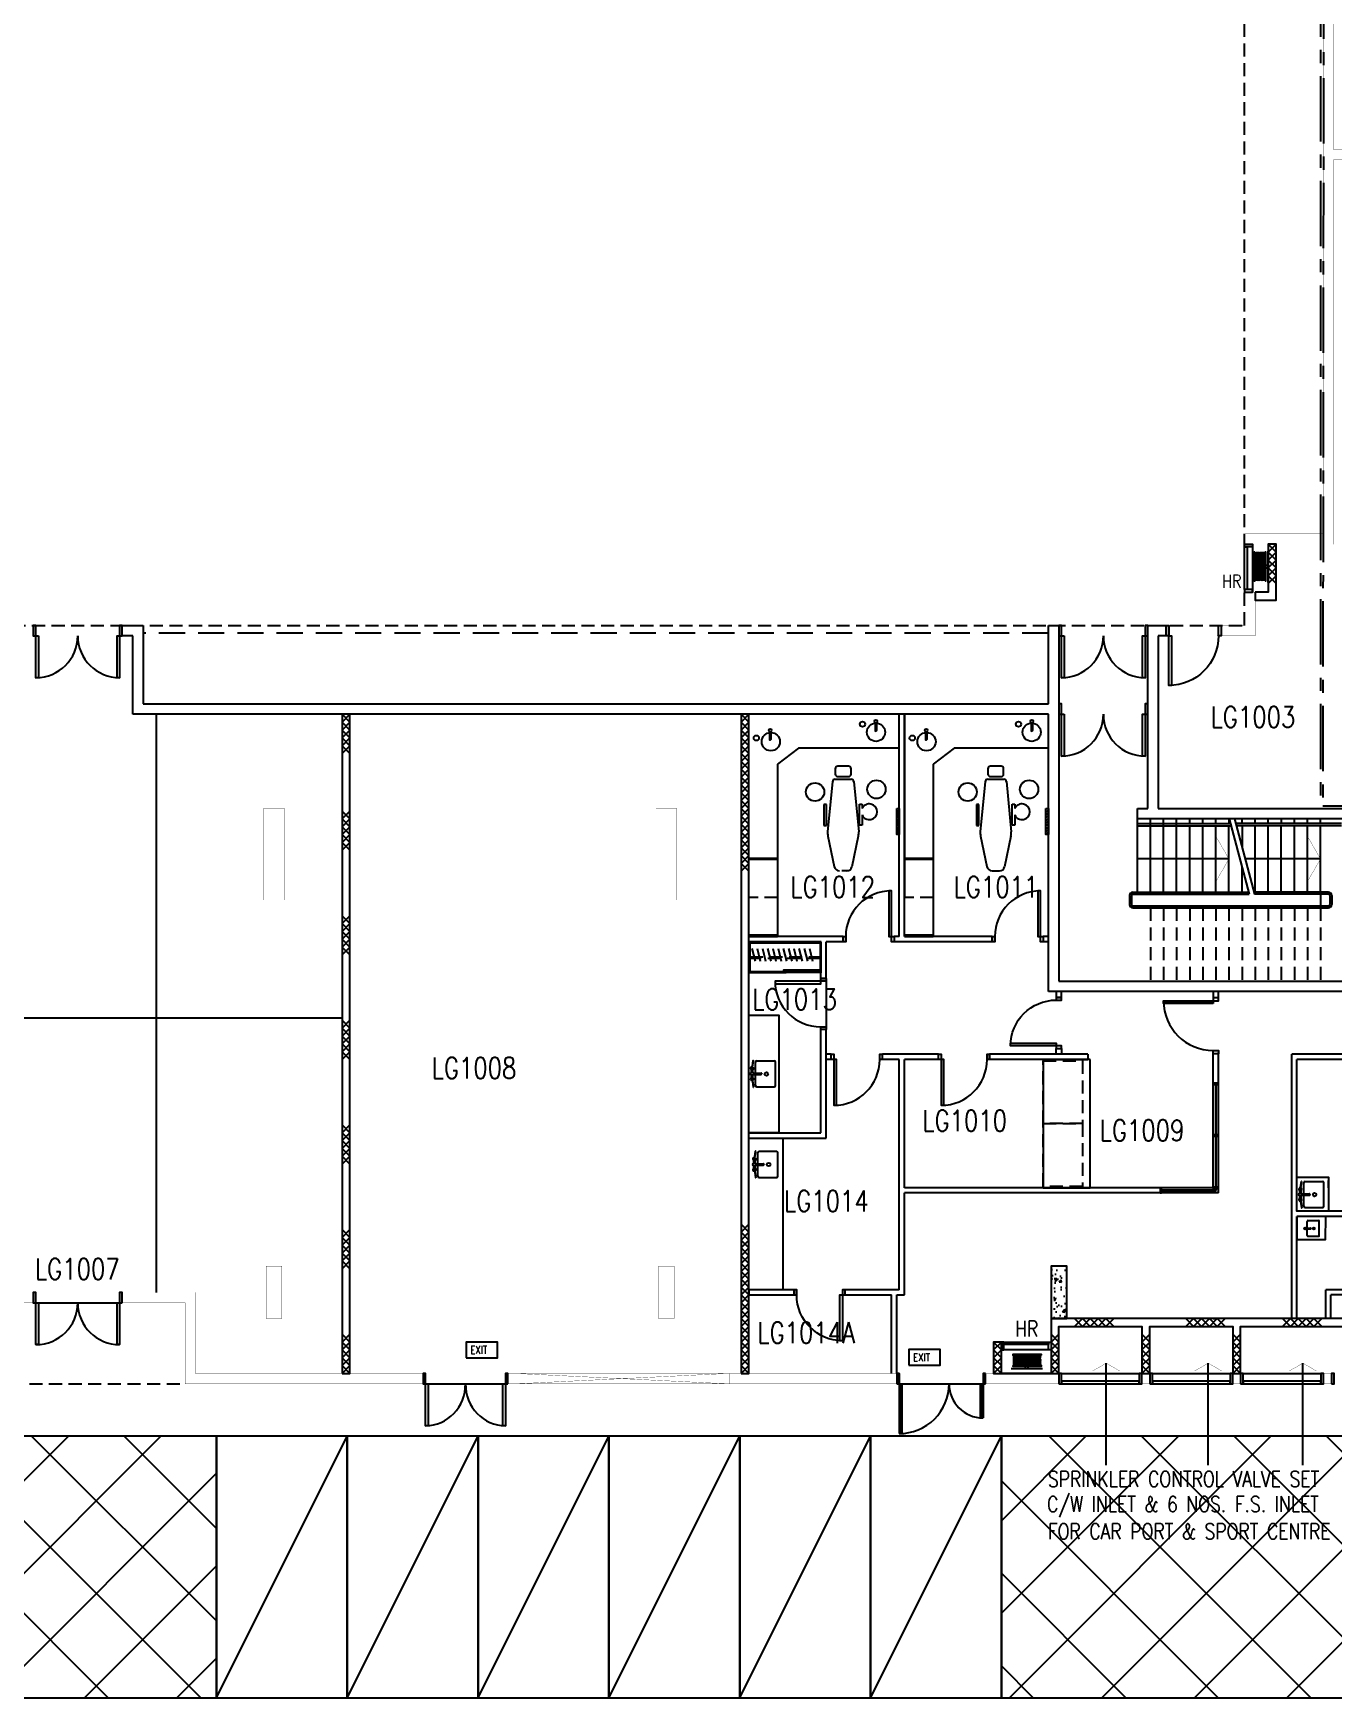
# Model space of a CAD drawing. Extents: x -163000 to 184253, y -124935 to 90032.
# Drawn here: x -102850 to -78017, y -89500 to -57681 of the extents above; entities that cross this region are included whole.
import ezdxf

# ---------------------------------------------------------------- set-up
doc = ezdxf.new("R2010")
doc.units = 0
doc.header["$LTSCALE"] = 1000
doc.header["$MEASUREMENT"] = 0
for name, pattern in [('s1118a$0$CENTER', [2, 1.25, -0.25, 0.25, -0.25]), ('s1118a$0$DASHED', [0.75, 0.5, -0.25]), ('s1118a$0$HIDDEN', [0.375, 0.25, -0.125])]:
    doc.linetypes.add(name, pattern=pattern)
doc.layers.get('0').update_dxf_attribs({"linetype": 'CONTINUOUS'})
for name, color, linetype in [('s1118a$0$17', 14, 'CONTINUOUS'), ('s1118a$0$19', 7, 'CONTINUOUS'), ('s1118a$0$20', 7, 'CONTINUOUS'), ('s1118a$0$22', 7, 'CONTINUOUS'), ('s1118a$0$23', 7, 'CONTINUOUS'), ('s1118a$0$25', 7, 'CONTINUOUS'), ('s1118a$0$30', 2, 'CONTINUOUS'), ('s1118a$0$31', 10, 'CONTINUOUS'), ('s1118a$0$49', 7, 'CONTINUOUS'), ('s1118a$0$5', 7, 'CONTINUOUS'), ('s1118a$0$56', 7, 'CONTINUOUS'), ('s1118a$0$6', 7, 'CONTINUOUS'), ('s1118a$0$7', 7, 'CONTINUOUS'), ('s1118a$0$DIM', 6, 'CONTINUOUS'), ('s1118a$0$Exit', 1, 'CONTINUOUS'), ('s1118a$0$FUR', 3, 'CONTINUOUS'), ('s1118a$0$FURNITURE', 4, 'CONTINUOUS'), ('s1118a$0$Glazed', 2, 'CONTINUOUS'), ('s1118a$0$HR', 1, 'CONTINUOUS'), ('s1118a$0$Layer1', 3, 'CONTINUOUS'), ('s1118a$0$ROOM-NO', 4, 'CONTINUOUS')]:
    doc.layers.add(name, color=color, linetype=linetype)
doc.styles.add('s1118a$0$STANDARD', font='SIMPLEX', dxfattribs={"width": 0.8})
pattern_1 = [(50, (0, 0), (717.2602, -62.752), [75, -825]), (355, (0, 0), (-138.7513, 752.192), [60, -660]), (100.4514, (59.8, -5.2), (578.5094, 689.4395), [63.74, -701.142]), (46.1842, (0, 200), (1067.241, -165.519), [112.5, -1237.5]), (96.6356, (88.9, 186.2), (934.663, 974.118), [95.61, -1051.713]), (351.1842, (0, 200), (934.662, 974.119), [90, -990]), (21, (100, 150), (596.907, -402.619), [75, -825]), (326, (100, 150), (243.3153, 725.15), [60, -660]), (71.4514, (149.74, 116.45), (840.2226, 322.5305), [63.74, -701.142]), (37.5, (0, 0), (12.15986, 332.89385), [0, -652, 0, -670, 0, -662.5]), (7.5, (0, 0), (263.0695, 394.4117), [0, -382, 0, -637, 0, -252.5]), (327.5, (-223, 0), (533.82244, -22.5549), [0, -250, 0, -780, 0, -1035]), (317.5, (-323, 0), (583.1862, 100.105), [0, -325, 0, -518, 0, -735])]
pattern_2 = [(50, (0, 0), (358.6301, -31.3761), [37.5, -412.5]), (355, (0, 0), (-69.3757, 376.0961), [30, -330]), (100.4514, (29.9, -2.6), (289.2547, 344.7198), [31.8701, -350.571]), (46.1842, (0, 100), (533.6205, -82.7595), [56.25, -618.75]), (96.6356, (44.47, 93.1), (467.3314, 487.059), [47.8051, -525.8565]), (351.1842, (0, 100), (467.331, 487.0593), [45, -495]), (21, (50, 75), (298.4535, -201.30945), [37.5, -412.5]), (326, (50, 75), (121.6577, 362.575), [30, -330]), (71.4514, (74.87, 58.22), (420.1113, 161.2652), [31.8701, -350.571]), (37.5, (0, 0), (6.07993, 166.44693), [0, -326, 0, -335, 0, -331.25]), (7.5, (0, 0), (131.53477, 197.20586), [0, -191, 0, -318.5, 0, -126.25]), (327.5, (-111.5, 0), (266.91122, -11.27744), [0, -125, 0, -390, 0, -517.5]), (317.5, (-161.5, 0), (291.5931, 50.0525), [0, -162.5, 0, -259, 0, -367.5])]
pattern_3 = [(45, (-11446.77, -133431.85), (-44.194174, 44.194174), [])]
pattern_4 = [(45, (-11446.7726, -136758.351), (-4.4194174, 4.4194174), [])]

# ---------------------------------------------------------------- blocks, each defined once
blk = doc.blocks.new('s1118a$0$HR')
at = {"layer": 's1118a$0$56', "color": 1, "linetype": 'Continuous'}
for p, q in [((0, 0.6), (0, 0)), ((0, 0.325), (0.05, 0.325)), ((0.0594, 0.046), (0.067, 0.5441)), ((0.0862, 0.046), (0.0938, 0.5441)), ((0.113, 0.046), (0.1206, 0.5441)), ((0.1398, 0.046), (0.1474, 0.5441)), ((0.1666, 0.046), (0.1742, 0.5441)), ((0.2009, 0.5441), (0.1933, 0.046)), ((0.2201, 0.046), (0.2277, 0.5441)), ((0.2469, 0.046), (0.2545, 0.5441)), ((0, 0.275), (0.05, 0.275))]:
    blk.add_line(p, q, dxfattribs=at)
for points in [[(0.0574, 0.57), (0.0449, 0.57), (0.0449, 0.02), (0.0574, 0.02)], [(0.2574, 0.02), (0.2699, 0.02), (0.2699, 0.57), (0.2574, 0.57)]]:
    blk.add_lwpolyline(points, close=True, dxfattribs=at)
for centre, start, end in [((0.08045, 0.544103), 0.000031, 180.000025), ((0.107236, 0.544103), 0.000031, 180.000025), ((0.134022, 0.544103), 0.000031, 180.000025), ((0.160808, 0.544103), 0.000031, 180.000025), ((0.187594, 0.544103), 0.000031, 180.000025), ((0.21438, 0.544103), 0.000031, 180.000025), ((0.241165, 0.544103), 0.000031, 180.000025), ((0.07285, 0.046), 179.999972, 359.999967), ((0.099636, 0.046), 179.999972, 359.999967), ((0.126422, 0.046), 179.999972, 359.999967), ((0.153208, 0.046), 179.999972, 359.999967), ((0.179994, 0.046), 179.999972, 359.999967), ((0.20678, 0.046), 179.999972, 359.999967), ((0.233565, 0.046), 179.999972, 359.999967)]:
    blk.add_arc(centre, 0.013393, start, end, dxfattribs=at)
blk = doc.blocks.new('s1118a$0$CHAT15')
at = {"layer": 's1118a$0$22', "color": 14, "linetype": 'Continuous'}
for points in [[(0, 0), (0.15, 0.15), (0.3, 0), (0.45, 0.15), (0.6, 0), (0.75, 0.15)], [(0, 0.15), (0.15, 0), (0.3, 0.15), (0.45, 0), (0.6, 0.15), (0.75, 0)]]:
    blk.add_lwpolyline(points, dxfattribs=at)
blk = doc.blocks.new('s1118a$0$CPARK')
at = {"layer": 's1118a$0$5', "color": 14, "linetype": 'Continuous'}
blk.add_line((0, 0), (2.5, 5), dxfattribs=at)
blk.add_lwpolyline([(0, 0), (2.5, 0), (2.5, 5), (0, 5)], close=True, dxfattribs=at)
blk = doc.blocks.new('s1118a$0$D1050A')
at = {"layer": 's1118a$0$30', "color": 14, "linetype": 'Continuous'}
for points in [[(0.05, 0.2), (0.1, 0.2), (0.1, 1.15), (0.05, 1.15)], [(0, 0), (0.05, 0), (0.05, 0.2), (0, 0.2)], [(1, 0), (1.05, 0), (1.05, 0.2), (1, 0.2)]]:
    blk.add_lwpolyline(points, close=True, dxfattribs=at)
blk.add_arc((0.05, 0.200001), 0.950006, 0, 90, dxfattribs=at)
blk = doc.blocks.new('s1118a$0$D1700A')
at = {"layer": 's1118a$0$30', "color": 14, "linetype": 'Continuous'}
for points in [[(0.05, 0.2), (0.05, 1), (0.1, 1), (0.1, 0.2)], [(1.6, 0.2), (1.6, 1), (1.65, 1), (1.65, 0.2)], [(0, 0.2), (0, 0), (0.05, 0), (0.05, 0.2)], [(1.65, 0.2), (1.65, 0), (1.7, 0), (1.7, 0.2)]]:
    blk.add_lwpolyline(points, close=True, dxfattribs=at)
for centre, start, end in [((0.05, 0.2), 0, 90), ((1.650003, 0.2), 90, 180)]:
    blk.add_arc(centre, 0.800001, start, end, dxfattribs=at)
blk = doc.blocks.new('s1118a$0$EXIT')
at = {"layer": 's1118a$0$56', "color": 1, "linetype": 'Continuous'}
blk.add_lwpolyline([(0, 0), (0.6, 0), (0.6, 0.3), (0, 0.3)], close=True, dxfattribs=at)
at = {"layer": 's1118a$0$56', "color": 1, "linetype": 'Continuous', "style": 's1118a$0$STANDARD', "width": 0.8}
blk.add_text('EXIT', height=0.15, dxfattribs=at).set_placement((0.0816, 0.0747))
blk = doc.blocks.new('s1118a$0$d875')
at = {"layer": 's1118a$0$30', "color": 2, "linetype": 'Continuous'}
blk.add_lwpolyline([(-86449.9, -74949.9), (-86449.9, -74074.9), (-86499.9, -74074.9), (-86499.9, -74949.9)], close=True, dxfattribs=at)
at = {"layer": 's1118a$0$30'}
for points in [[(-87374.9, -74949.9), (-87324.9, -74949.9), (-87324.9, -75049.9), (-87374.9, -75049.9)], [(-86449.9, -74949.9), (-86399.9, -74949.9), (-86399.9, -75049.9), (-86449.9, -75049.9)]]:
    blk.add_lwpolyline(points, close=True, dxfattribs=at)
blk.add_arc((-86449.9, -74949.9), 875, 90, 180, dxfattribs=at)
blk = doc.blocks.new('s1118a$0$MedicalSink')
at = {"layer": 's1118a$0$6'}
for p, q in [((-14273, 4724), (-14273, 4573)), ((-14257, 4563), (-14263, 4563)), ((-14247, 4724), (-14247, 4573))]:
    blk.add_line(p, q, dxfattribs=at)
blk.add_circle((-14260, 4748), 28, dxfattribs=at)
for centre, radius, start, end in [((-14360, 4748), 28, 202.4897, 192.2151), ((-14160, 4748), 28, 347.5759, 337.2985), ((-14263, 4573), 10, 180, 269.4331), ((-14257, 4573), 10, 269.4331, 0)]:
    blk.add_arc(centre, radius, start, end, dxfattribs=at)
at = {"layer": 's1118a$0$DIM', "linetype": 'Continuous'}
for p, q in [((-14513, 4723), (-14513, 4722)), ((-14363, 4748), (-14512, 4725)), ((-14362, 4743), (-14511, 4720)), ((-14360, 4747), (-14360, 4746)), ((-14336, 4734), (-14284, 4734)), ((-14334, 4759), (-14286, 4759)), ((-14236, 4734), (-14184, 4734)), ((-14234, 4759), (-14186, 4759)), ((-14161, 4747), (-14161, 4746)), ((-14160, 4743), (-14011, 4720)), ((-14158, 4748), (-14009, 4725)), ((-14008, 4723), (-14008, 4722))]:
    blk.add_line(p, q, dxfattribs=at)
blk.add_circle((-14263, 4474), 34.1, dxfattribs=at)
for centre, start, end in [((-14511, 4723), 103.0174, 193.0174), ((-14511, 4722), 193.0174, 283.0174), ((-14362, 4746), 13.0174, 103.0174), ((-14362, 4745), 283.0174, 13.0174), ((-14159, 4746), 76.9826, 166.9826), ((-14159, 4745), 166.9826, 256.9826), ((-14010, 4722), 256.9826, 346.9826), ((-14010, 4723), 346.9826, 76.9826)]:
    blk.add_arc(centre, 2, start, end, dxfattribs=at)
at = {"layer": 's1118a$0$FURNITURE', "linetype": 'Continuous'}
for p, q in [((-14510, 4655), (-14510, 4324)), ((-14485, 4680), (-14035, 4680)), ((-14010, 4655), (-14010, 4324)), ((-14485, 4299), (-14035, 4299))]:
    blk.add_line(p, q, dxfattribs=at)
for centre, start, end in [((-14485, 4655), 90, 180), ((-14035, 4655), 0, 90), ((-14485, 4324), 180, 270), ((-14035, 4324), 270, 0)]:
    blk.add_arc(centre, 25, start, end, dxfattribs=at)
blk = doc.blocks.new('s1118a$0$Clinic-LG1012')
at = {"layer": 's1118a$0$20'}
for centre in [(-87003, -70889), (-84022, -70889), (-89033, -71153), (-86052, -71153)]:
    blk.add_circle(centre, 50, dxfattribs=at)
at = {"layer": 's1118a$0$30'}
for p, q in [((-78700, -79750), (-78700, -79611)), ((-78100, -79550), (-78100, -80200)), ((-78100, -79750), (-78100, -79611)), ((-78600, -80200), (-78629, -80200))]:
    blk.add_line(p, q, dxfattribs=at)
blk.add_lwpolyline([(-78100, -80200), (-78700, -80200), (-78700, -79550), (-78100, -79550)], close=True, dxfattribs=at)
at = {"layer": 's1118a$0$49'}
for centre in [(-86745, -71042), (-83770, -71042), (-88755, -71223), (-85780, -71223)]:
    blk.add_circle(centre, 175, dxfattribs=at)
at = {"layer": 's1118a$0$6'}
for p, q in [((-86761, -70859), (-86761, -71009)), ((-86735, -70859), (-86735, -71009)), ((-83780, -70859), (-83780, -71009)), ((-83754, -70859), (-83754, -71009)), ((-88782, -71029), (-88782, -71180)), ((-88766, -71190), (-88772, -71190)), ((-88756, -71029), (-88756, -71180)), ((-86745, -71019), (-86751, -71019)), ((-85801, -71029), (-85801, -71180)), ((-85786, -71190), (-85792, -71190)), ((-85775, -71029), (-85775, -71180)), ((-83764, -71019), (-83770, -71019)), ((-70036, -77877), (-70036, -77871)), ((-69876, -77861), (-70026, -77861)), ((-69876, -77887), (-70026, -77887)), ((-78529, -80521), (-78439, -80521)), ((-78529, -80536), (-78439, -80536)), ((-78433, -80527), (-78433, -80530))]:
    blk.add_line(p, q, dxfattribs=at)
for centre, radius in [((-86748, -70834), 28), ((-83767, -70834), 28), ((-88769, -71005), 28), ((-85788, -71005), 28), ((-69851, -77874), 28), ((-78544, -80529), 16.8)]:
    blk.add_circle(centre, radius, dxfattribs=at)
for centre, radius, start, end in [((-88772, -71180), 10, 180, 269.4331), ((-88766, -71180), 10, 269.4331, 0), ((-86751, -71009), 10, 180, 269.4331), ((-86745, -71009), 10, 269.4331, 0), ((-85791, -71180), 10, 180, 269.4331), ((-85785, -71180), 10, 269.4331, 0), ((-83770, -71009), 10, 180, 269.4331), ((-83764, -71009), 10, 269.4331, 0), ((-70026, -77871), 10, 90, 179.4331), ((-70026, -77877), 10, 179.4331, 270), ((-69851, -77774), 28, 112.4897, 102.2151), ((-69851, -77974), 28, 257.5759, 247.2985), ((-78439, -80527), 6, 359.4331, 90), ((-78439, -80530), 6, 270, 359.4331)]:
    blk.add_arc(centre, radius, start, end, dxfattribs=at)
at = {"layer": 's1118a$0$DIM', "linetype": 'Continuous'}
for p, q in [((-69856, -77773), (-69879, -77624)), ((-69877, -77621), (-69878, -77621)), ((-69851, -77772), (-69874, -77623)), ((-69866, -77798), (-69866, -77850)), ((-69866, -77898), (-69866, -77950)), ((-69853, -77774), (-69854, -77774)), ((-69856, -77975), (-69879, -78124)), ((-69877, -78127), (-69878, -78126)), ((-69851, -77976), (-69874, -78125)), ((-69853, -77974), (-69854, -77973))]:
    blk.add_line(p, q, dxfattribs=at)
for centre, radius in [((-70112, -77705), 34.1), ((-70109, -78058), 34.1), ((-78379, -80530), 20.5)]:
    blk.add_circle(centre, radius, dxfattribs=at)
for centre, start, end in [((-69877, -77623), 103.0174, 193.0174), ((-69876, -77623), 13.0174, 103.0174), ((-69854, -77772), 193.0174, 283.0174), ((-69853, -77772), 283.0174, 13.0174), ((-69877, -78124), 166.9826, 256.9826), ((-69876, -78125), 256.9826, 346.9826), ((-69854, -77975), 76.9826, 166.9826), ((-69853, -77976), 346.9826, 76.9826)]:
    blk.add_arc(centre, 2, start, end, dxfattribs=at)
at = {"layer": 's1118a$0$FURNITURE', "linetype": 'Continuous'}
for p, q in [((-70300, -77528), (-70300, -77848)), ((-69944, -77503), (-70275, -77503)), ((-69919, -77528), (-69919, -77848)), ((-70300, -77898), (-70300, -78218)), ((-70036, -77873), (-70275, -77873)), ((-70036, -77873), (-70275, -77873)), ((-69919, -77898), (-69919, -78218)), ((-69944, -78243), (-70275, -78243)), ((-78503, -80663), (-78503, -80393)), ((-78488, -80378), (-78289, -80378)), ((-78274, -80663), (-78274, -80393)), ((-78488, -80678), (-78289, -80678))]:
    blk.add_line(p, q, dxfattribs=at)
at = {"layer": 's1118a$0$FURNITURE'}
blk.add_lwpolyline([(-78700, -80300), (-78700, -80740), (-78154, -80740), (-78150, -80304)], close=True, dxfattribs=at)
at = {"layer": 's1118a$0$FURNITURE', "linetype": 'Continuous'}
for centre, radius, start, end in [((-70275, -77528), 25, 90, 180), ((-69944, -77528), 25, 0, 90), ((-70275, -77848), 25, 180, 270), ((-70275, -77898), 25, 90, 180), ((-69944, -77848), 25, 328.7989, 0), ((-69944, -77898), 25, 0, 26.2288), ((-70275, -78218), 25, 180, 270), ((-69944, -78218), 25, 270, 0), ((-78488, -80393), 15, 90, 180), ((-78289, -80393), 15, 0, 90), ((-78488, -80663), 15, 180, 270), ((-78289, -80663), 15, 270, 0)]:
    blk.add_arc(centre, radius, start, end, dxfattribs=at)
at = {"layer": 's1118a$0$DIM', "rotation": 90}
for p in [(-84367, -63312), (-84322, -65044), (-73889, -65620)]:
    blk.add_blockref('s1118a$0$MedicalSink', p, dxfattribs=at)
blk = doc.blocks.new('s1118a')
h = blk.add_hatch()
h.set_pattern_fill('ANSI31', color=256, scale=500, style=0)
h.set_pattern_definition(pattern_3)
h.paths.add_polyline_path([(-87795, -75050), (-89175, -75050), (-89175, -75070), (-87795, -75070)])
h = blk.add_hatch()
h.set_pattern_fill('ANSI31', color=256, scale=500, style=0)
h.set_pattern_definition(pattern_3)
h.paths.add_polyline_path([(-89175, -75070), (-89155, -75070), (-89155, -75638), (-89175, -75638)])
h = blk.add_hatch()
h.set_pattern_fill('ANSI31', color=256, scale=500, style=0)
h.set_pattern_definition(pattern_3)
h.paths.add_polyline_path([(-87795, -75070), (-87815, -75070), (-87815, -75638), (-87795, -75638)])
h = blk.add_hatch()
h.set_pattern_fill('ANSI31', color=256, scale=5, angle=90, style=0)
h.set_pattern_definition([(135, (-29163.0251, -2286.5), (-0.4419417382, -0.4419417382), [])])
h.paths.add_polyline_path([(-89155, -75614), (-89155, -75638), (-89146, -75638), (-89146, -75636), (-89153, -75636), (-89153, -75616), (-89146, -75616), (-89146, -75614)])
h = blk.add_hatch()
h.set_pattern_fill('ANSI31', color=256, scale=50, style=0)
h.set_pattern_definition(pattern_4)
edge = h.paths.add_edge_path()
edge.add_line((-87820, -75590), (-88510, -75590))
edge.add_line((-88510, -75590), (-88510, -75610))
edge.add_line((-88510, -75610), (-88505, -75610))
edge.add_line((-88505, -75610), (-88505, -75590))
edge.add_line((-88505, -75590), (-88510, -75590))
edge.add_line((-88510, -75590), (-88510, -75599))
h = blk.add_hatch()
h.set_pattern_fill('ANSI31', color=256, scale=50, style=0)
h.set_pattern_definition(pattern_4)
edge = h.paths.add_edge_path()
edge.add_line((-88465, -75627), (-88465, -75636))
edge.add_line((-88465, -75636), (-88470, -75636))
edge.add_line((-88470, -75636), (-88470, -75616))
edge.add_line((-88470, -75616), (-88465, -75616))
edge.add_line((-88465, -75616), (-88465, -75636))
h = blk.add_hatch()
h.set_pattern_fill('ANSI31', color=256, scale=50, style=0)
h.set_pattern_definition(pattern_4)
edge = h.paths.add_edge_path()
edge.add_line((-87815, -75601), (-87815, -75610))
edge.add_line((-87815, -75610), (-87820, -75610))
edge.add_line((-87820, -75610), (-87820, -75590))
edge.add_line((-87820, -75590), (-87815, -75590))
edge.add_line((-87815, -75590), (-87815, -75599))
at = {"layer": 's1118a$0$30'}
h = blk.add_hatch(dxfattribs=at)
h.set_pattern_fill('ANSI31', color=256, scale=300, style=0)
h.set_pattern_definition([(45, (2825, 0), (-26.516504, 26.516504), [])])
h.paths.add_polyline_path([(-86350, -72500), (-86300, -72500), (-86300, -73000), (-86350, -73000)])
h = blk.add_hatch(dxfattribs=at)
h.set_pattern_fill('ANSI31', color=256, scale=300, style=0)
h.paths.add_polyline_path([(-83500, -72500), (-83450, -72500), (-83450, -73000), (-83500, -73000)])
h = blk.add_hatch(dxfattribs=at)
h.set_pattern_fill('AR-CONC', color=256, scale=100, style=0)
h.set_pattern_definition(pattern_1)
h.paths.add_polyline_path([(-83400, -82250), (-83100, -82250), (-83100, -81250), (-83400, -81250)])
h = blk.add_hatch(dxfattribs=at)
h.set_pattern_fill('AR-CONC', color=256, scale=50, style=0)
h.set_pattern_definition(pattern_2)
h.paths.add_polyline_path([(-83400, -82250), (-83100, -82250), (-83100, -81250), (-83400, -81250)])
h = blk.add_hatch(dxfattribs=at)
h.set_pattern_fill('AR-CONC', color=256, scale=100, style=0)
h.set_pattern_definition(pattern_1)
h.paths.add_polyline_path([(-83400, -82250), (-83100, -82250), (-83100, -81250), (-83400, -81250)])
h = blk.add_hatch(dxfattribs=at)
h.set_pattern_fill('AR-CONC', color=256, scale=50, style=0)
h.set_pattern_definition(pattern_2)
h.paths.add_polyline_path([(-83400, -82250), (-83100, -82250), (-83100, -81250), (-83400, -81250)])
at = {"layer": 's1118a$0$5'}
h = blk.add_hatch(dxfattribs=at)
h.set_pattern_fill('ANSI37', color=2, scale=10000)
h.paths.add_polyline_path([(-104650, -89500), (-99350, -89500), (-99350, -84500), (-104650, -84500)])
h = blk.add_hatch(dxfattribs=at)
h.set_pattern_fill('ANSI37', color=2, scale=10000)
h.paths.add_polyline_path([(-75000, -84500), (-84350, -84500), (-84350, -89500), (-75000, -89500)])
for points in [[(-87795, -75050), (-89175, -75050), (-89175, -75070), (-87795, -75070)], [(-89175, -75070), (-89155, -75070), (-89155, -75638), (-89175, -75638)], [(-87795, -75070), (-87815, -75070), (-87815, -75638), (-87795, -75638)], [(-89155, -75614), (-89155, -75638), (-89146, -75638), (-89146, -75636), (-89153, -75636), (-89153, -75616), (-89146, -75616), (-89146, -75614)], [(-89153, -75627), (-89153, -75625), (-89149, -75625), (-89149, -75627)]]:
    blk.add_lwpolyline(points, close=True)
at = {"layer": 's1118a$0$17', "linetype": 'Continuous'}
for p, q in [((-86300, -74950), (-86300, -70700)), ((-86200, -74950), (-86200, -70700)), ((-87375, -74950), (-89175, -74950)), ((-87800, -75050), (-89175, -75050)), ((-87800, -75050), (-89175, -75050)), ((-87800, -75750), (-87800, -75050)), ((-87375, -75050), (-87700, -75050)), ((-87700, -75750), (-87700, -75050)), ((-86300, -74950), (-86400, -74950)), ((-84525, -75051), (-86400, -75050)), ((-86300, -75050), (-86400, -75050)), ((-84525, -74950), (-86200, -74950)), ((-83450, -74950), (-83550, -74950)), ((-83450, -75050), (-83550, -75050)), ((-87700, -75750), (-87800, -75750)), ((-87800, -78700), (-87800, -76725)), ((-87700, -76725), (-87800, -76725)), ((-87700, -78800), (-87700, -76725)), ((-87600, -77200), (-87700, -77200)), ((-87600, -77300), (-87700, -77300)), ((-87600, -77300), (-87600, -77200)), ((-85550, -77200), (-86624, -77200)), ((-86624, -77302), (-86624, -77202)), ((-86300, -77300), (-86624, -77300)), ((-86300, -81700), (-86300, -77300)), ((-86200, -79750), (-86200, -77300)), ((-85550, -77300), (-86200, -77300)), ((-85550, -77300), (-85550, -77200)), ((-82700, -77200), (-84574, -77200)), ((-84574, -77300), (-84574, -77200)), ((-82700, -77300), (-84574, -77300)), ((-80300, -79750), (-80300, -77163)), ((-80200, -79850), (-80200, -77163)), ((-78800, -82250), (-78800, -77200)), ((-69800, -77200), (-78800, -77200)), ((-78700, -80200), (-78700, -77300)), ((-72800, -77300), (-78700, -77300)), ((-89175, -78700), (-87800, -78700)), ((-80300, -79750), (-86200, -79750)), ((-80200, -79850), (-86200, -79850)), ((-86200, -81800), (-86200, -79850)), ((-73875, -80200), (-78700, -80200)), ((-78700, -82250), (-78700, -80300)), ((-74300, -80300), (-78700, -80300)), ((-88311, -81800), (-88311, -81700)), ((-87336, -81800), (-87336, -81700)), ((-78150, -82250), (-78150, -81700)), ((-77200, -81700), (-78150, -81700)), ((-86450, -83300), (-86450, -81800)), ((-86350, -83300), (-86350, -81800)), ((-78050, -82250), (-78050, -81800)), ((-77300, -81800), (-78050, -81800))]:
    blk.add_line(p, q, dxfattribs=at)
at = {"layer": 's1118a$0$17'}
for p, q in [((-87375, -74950), (-87375, -75050)), ((-86400, -74950), (-86400, -75050)), ((-86400, -74950), (-86400, -75051)), ((-84525, -74950), (-84525, -75051)), ((-83550, -74950), (-83550, -75051)), ((-83450, -77300), (-82700, -77300)), ((-82700, -77200), (-82700, -77300)), ((-80200, -77192), (-80300, -77192)), ((-89175, -78800), (-87700, -78800)), ((-88311, -81700), (-89175, -81700)), ((-89175, -81700), (-89175, -81800)), ((-86300, -81700), (-87336, -81700)), ((-89175, -81800), (-88311, -81800)), ((-87336, -81800), (-86450, -81800)), ((-86350, -81800), (-86200, -81800))]:
    blk.add_line(p, q, dxfattribs=at)
at = {"layer": 's1118a$0$17', "linetype": 's1118a$0$HIDDEN'}
for points in [[(-83300, -76113), (-83200, -76113), (-83200, -76000), (-83300, -76000)], [(-83200, -77200), (-83300, -77200), (-83300, -77088), (-83200, -77088)]]:
    blk.add_lwpolyline(points, close=True, dxfattribs=at)
at = {"layer": 's1118a$0$17'}
blk.add_lwpolyline([(-80300, -76000), (-80300, -76113), (-80200, -76113), (-80200, -76000)], close=True, dxfattribs=at)
at = {"layer": 's1118a$0$19', "color": 2, "linetype": 's1118a$0$DASHED'}
blk.add_line((-83450, -69150), (-100750, -69150), dxfattribs=at)
at = {"layer": 's1118a$0$20', "color": 14, "linetype": 'Continuous'}
for p, q in [((-101150, -69200), (-101150, -69000)), ((-101150, -69000), (-100950, -69000)), ((-100950, -69000), (-100750, -69000)), ((-100750, -69000), (-100750, -70500)), ((-83450, -70500), (-83450, -69000)), ((-83450, -69000), (-83250, -69000)), ((-83250, -69000), (-83250, -75800)), ((-81550, -72500), (-81550, -69000)), ((-81550, -69000), (-81200, -69000)), ((-81200, -69000), (-81200, -69200)), ((-100950, -69200), (-101150, -69200)), ((-100950, -70700), (-100950, -69200)), ((-81200, -69200), (-81350, -69200)), ((-81350, -69200), (-81350, -72500)), ((-100750, -70500), (-83450, -70500)), ((-83450, -70700), (-100950, -70700)), ((-86300, -74200), (-86300, -70700)), ((-86200, -70700), (-86200, -74200)), ((-83450, -76000), (-83450, -70700)), ((-81750, -72700), (-81750, -72500)), ((-81750, -72500), (-81550, -72500)), ((-81350, -72500), (-76500, -72500)), ((-81550, -72700), (-81750, -72700)), ((-76500, -72700), (-81550, -72700)), ((-76300, -76000), (-83450, -76000)), ((-83250, -75800), (-76500, -75800)), ((-80300, -82250), (-80200, -82250))]:
    blk.add_line(p, q, dxfattribs=at)
at = {"layer": 's1118a$0$20'}
blk.add_line((-87700, -75800), (-87700, -76675), dxfattribs=at)
at = {"layer": 's1118a$0$20', "color": 14, "linetype": 'Continuous', "const_width": 5}
for points in [[(-79700, -67450), (-79700, -67250), (-78200, -67250), (-78200, -54850), (-78000, -54850), (-78000, -56150), (-75000, -56150), (-75000, -54850), (-74800, -54850), (-74800, -56350), (-76300, -56350), (-76300, -56550), (-76500, -56550), (-76500, -56350), (-78000, -56350), (-78000, -59900), (-77775, -59900), (-77775, -60100), (-78000, -60100), (-78000, -67450)], [(-80229, -69000), (-79700, -69000), (-79700, -68365), (-79500, -68365), (-79500, -69200), (-80229, -69200)], [(-102850, -81950), (-102850, -81750), (-104250, -81750), (-104250, -83300), (-108675, -83300), (-108675, -83500), (-104050, -83500), (-104050, -81950)], [(-101150, -81950), (-101150, -81750), (-99750, -81750), (-99750, -83300), (-95400, -83300), (-95400, -83500), (-99950, -83500), (-99950, -81950)], [(-93780, -83500), (-86350, -83500), (-86350, -83300), (-93780, -83300)], [(-84650, -83500), (-83250, -83500), (-83250, -83300), (-84650, -83300)], [(-84650, -83500), (-83250, -83500), (-83250, -83300), (-84650, -83300)], [(-81664, -83500), (-81514, -83500), (-81514, -83300), (-81664, -83300)], [(-79928, -83500), (-79778, -83500), (-79778, -83300), (-79928, -83300)], [(-78192, -83500), (-78042, -83500), (-78042, -83300), (-78192, -83300)]]:
    blk.add_lwpolyline(points, close=True, dxfattribs=at)
at = {"layer": 's1118a$0$20', "color": 14, "linetype": 'Continuous'}
for points in [[(-79500, -68365), (-79500, -68515), (-79100, -68515), (-79100, -67450), (-79250, -67450), (-79250, -68365)], [(-96950, -83300), (-96800, -83300), (-96800, -70700), (-96950, -70700)], [(-89325, -83300), (-89175, -83300), (-89175, -70700), (-89325, -70700)], [(-89325, -83300), (-89175, -83300), (-89175, -70700), (-89325, -70700)], [(-84350, -82700), (-84500, -82700), (-84500, -83300), (-83400, -83300), (-83400, -83300), (-84350, -83300)]]:
    blk.add_lwpolyline(points, close=True, dxfattribs=at)
blk.add_lwpolyline([(-75433, -82250), (-83400, -82250), (-83400, -83300), (-83250, -83300), (-83250, -82400), (-81664, -82400), (-81664, -83300), (-81514, -83300), (-81514, -82400), (-79928, -82400), (-79928, -83300), (-79778, -83300), (-79778, -82400), (-76456, -82400), (-76456, -83300), (-76306, -83300), (-76306, -82400), (-75500, -82400)], dxfattribs=at)
at = {"layer": 's1118a$0$20', "color": 14, "const_width": 5}
blk.add_lwpolyline([(-93650, -83500), (-89550, -83300), (-89550, -83500), (-93650, -83300), (-93650, -83500), (-89550, -83500)], dxfattribs=at)
at = {"layer": 's1118a$0$22', "color": 14, "linetype": 'Continuous'}
for p, q in [((-84500, -82850), (-84350, -82700)), ((-84350, -82850), (-84500, -82700)), ((-84350, -83000), (-84500, -82850)), ((-84500, -83000), (-84350, -82850)), ((-84500, -83150), (-84350, -83000)), ((-84350, -83150), (-84500, -83000)), ((-84350, -83300), (-84500, -83150)), ((-84500, -83300), (-84350, -83150)), ((-84350, -83300), (-84500, -83150)), ((-84500, -83300), (-84350, -83150))]:
    blk.add_line(p, q, dxfattribs=at)
at = {"layer": 's1118a$0$23', "color": 14, "linetype": 's1118a$0$HIDDEN'}
blk.add_line((-104050, -83500), (-99950, -83500), dxfattribs=at)
blk.add_lwpolyline([(-124625, -69000), (-79700, -69000), (-79700, -36000), (-124625, -36000)], close=True, dxfattribs=at)
at = {"layer": 's1118a$0$25', "color": 10, "linetype": 'Continuous'}
for p, q in [((-81750, -74100), (-81750, -72700)), ((-81749, -72830), (-81749, -72790)), ((-81749, -72790), (-79975, -72790)), ((-81749, -72830), (-79965, -72830)), ((-81500, -74100), (-81500, -72700)), ((-81250, -74100), (-81250, -72700)), ((-81000, -74100), (-81000, -72700)), ((-80750, -74100), (-80750, -72830)), ((-80749, -72790), (-80749, -72702)), ((-80500, -74100), (-80500, -72830)), ((-80499, -72790), (-80499, -72702)), ((-80250, -74100), (-80250, -72830)), ((-80249, -72790), (-80249, -72702)), ((-80000, -74100), (-80000, -72830)), ((-79999, -72700), (-79614, -74140)), ((-79999, -72790), (-79999, -72702)), ((-79896, -72700), (-79510, -74140)), ((-77850, -72790), (-79872, -72790)), ((-77850, -72830), (-79861, -72830)), ((-79750, -72830), (-79750, -73245)), ((-79749, -72790), (-79749, -72702)), ((-79500, -74100), (-79500, -72830)), ((-79499, -72790), (-79499, -72702)), ((-79250, -74100), (-79250, -72830)), ((-79249, -72790), (-79249, -72702)), ((-79000, -74100), (-79000, -72830)), ((-78999, -72790), (-78999, -72702)), ((-78750, -74100), (-78750, -72830)), ((-78749, -72792), (-78749, -72702)), ((-78500, -74100), (-78500, -72830)), ((-78499, -72792), (-78499, -72702)), ((-78250, -74100), (-78250, -72830)), ((-78249, -72832), (-78250, -72832)), ((-78249, -72792), (-78249, -72702)), ((-80000, -73465), (-81750, -73465)), ((-78250, -73465), (-79691, -73465)), ((-79750, -74100), (-79750, -73632)), ((-81840, -74100), (-79624, -74100)), ((-78100, -74100), (-79521, -74100)), ((-81900, -74160), (-81900, -74340)), ((-81860, -74165), (-81860, -74335)), ((-81840, -74400), (-78100, -74400)), ((-81835, -74140), (-79614, -74140)), ((-81835, -74360), (-78100, -74360)), ((-78100, -74140), (-79510, -74140)), ((-78250, -74140), (-78250, -74360)), ((-78075, -74165), (-78075, -74335)), ((-78035, -74165), (-78035, -74335)), ((-102850, -81950), (-101150, -81950)), ((-95400, -83500), (-93780, -83500)), ((-86350, -83500), (-84650, -83500))]:
    blk.add_line(p, q, dxfattribs=at)
at = {"layer": 's1118a$0$25', "color": 10, "linetype": 's1118a$0$HIDDEN'}
for p, q in [((-81500, -74400), (-81500, -75800)), ((-81250, -74400), (-81250, -75800)), ((-81000, -74400), (-81000, -75800)), ((-80750, -74400), (-80750, -75800)), ((-80500, -74400), (-80500, -75800)), ((-80250, -74400), (-80250, -75800)), ((-80000, -74400), (-80000, -75800)), ((-79750, -74400), (-79750, -75800)), ((-79500, -74400), (-79500, -75800)), ((-79250, -74400), (-79250, -75800)), ((-79000, -74400), (-79000, -75800)), ((-78750, -74400), (-78750, -75800)), ((-78500, -74400), (-78500, -75800)), ((-78250, -74400), (-78250, -75800))]:
    blk.add_line(p, q, dxfattribs=at)
at = {"layer": 's1118a$0$25', "color": 10, "linetype": 'Continuous', "const_width": 5}
for points in [[(-80000, -73465), (-80250, -73032)], [(-78250, -73465), (-78500, -73032)], [(-80000, -73465), (-80250, -73898)], [(-78250, -73465), (-78500, -73898)]]:
    blk.add_lwpolyline(points, dxfattribs=at)
at = {"layer": 's1118a$0$25', "color": 10, "linetype": 'Continuous'}
for centre, radius, start, end in [((-81840, -74160), 60, 90, 180), ((-78100, -74165), 65, 0, 90), ((-81840, -74340), 60, 180, 270), ((-81835, -74165), 25, 90, 180), ((-81835, -74335), 25, 180, 270), ((-78100, -74165), 25, 0, 90), ((-78100, -74335), 25, 270, 0), ((-78100, -74335), 65, 270, 0), ((-78100, -74336), 25, 270, 0), ((-78100, -74336), 65, 270, 0)]:
    blk.add_arc(centre, radius, start, end, dxfattribs=at)
blk.add_point((-78249, -72832), dxfattribs=at)
at = {"layer": 's1118a$0$30', "color": 14, "linetype": 'Continuous'}
for p, q in [((-79550, -67450), (-79550, -68365)), ((-83400, -82850), (-84350, -82850)), ((-83200, -83300), (-81714, -83300)), ((-81464, -83300), (-79978, -83300)), ((-79728, -83300), (-78242, -83300))]:
    blk.add_line(p, q, dxfattribs=at)
at = {"layer": 's1118a$0$30', "linetype": 's1118a$0$HIDDEN'}
for p, q in [((-89117, -75176), (-89027, -75538)), ((-89017, -75176), (-88927, -75538)), ((-88917, -75176), (-88827, -75538)), ((-88817, -75176), (-88727, -75538)), ((-88717, -75176), (-88627, -75538)), ((-88617, -75176), (-88527, -75538)), ((-88517, -75176), (-88427, -75538)), ((-88417, -75176), (-88327, -75538)), ((-88317, -75176), (-88227, -75538)), ((-88217, -75176), (-88127, -75538)), ((-88117, -75176), (-88027, -75538)), ((-88017, -75176), (-87927, -75538))]:
    blk.add_line(p, q, dxfattribs=at)
at = {"layer": 's1118a$0$30'}
for p, q in [((-83150, -77300), (-82700, -77300)), ((-86350, -83500), (-86300, -83500))]:
    blk.add_line(p, q, dxfattribs=at)
at = {"layer": 's1118a$0$30', "color": 7, "linetype": 'Continuous'}
for p, q in [((-86300, -83300), (-86350, -83300)), ((-86350, -83300), (-86350, -83500)), ((-86300, -83500), (-86300, -83300)), ((-84650, -83300), (-84700, -83300)), ((-84700, -83300), (-84700, -83500)), ((-84650, -83500), (-84650, -83300)), ((-86350, -83500), (-86300, -83500)), ((-86300, -83500), (-86300, -84450)), ((-86250, -83500), (-86250, -84450)), ((-84750, -83500), (-84700, -83500)), ((-84750, -84150), (-84750, -83500)), ((-84700, -83500), (-84650, -83500)), ((-84700, -83500), (-84700, -84150)), ((-84700, -84150), (-84750, -84150)), ((-86250, -84450), (-86300, -84450))]:
    blk.add_line(p, q, dxfattribs=at)
at = {"layer": 's1118a$0$30', "color": 7}
for p, q in [((-86275, -83500), (-86275, -84450)), ((-84725, -83500), (-84725, -84150))]:
    blk.add_line(p, q, dxfattribs=at)
at = {"layer": 's1118a$0$30', "color": 14, "linetype": 'Continuous'}
for points in [[(-79550, -67500), (-79700, -67500), (-79700, -67450), (-79550, -67450)], [(-79700, -68315), (-79700, -67500), (-79650, -67500), (-79650, -68315)], [(-79550, -68315), (-79700, -68315), (-79700, -68365), (-79550, -68365)], [(-84300, -82850), (-84300, -82700), (-84350, -82700), (-84350, -82850)], [(-84300, -82700), (-83450, -82700), (-83450, -82750), (-84300, -82750)], [(-83450, -82850), (-83450, -82700), (-83400, -82700), (-83400, -82850)], [(-83450, -82850), (-83450, -82700), (-83400, -82700), (-83400, -82850)], [(-83250, -83500), (-83200, -83500), (-83200, -83300), (-83250, -83300)], [(-81714, -83500), (-81664, -83500), (-81664, -83300), (-81714, -83300)], [(-81514, -83500), (-81464, -83500), (-81464, -83300), (-81514, -83300)], [(-79978, -83500), (-79928, -83500), (-79928, -83300), (-79978, -83300)], [(-79778, -83500), (-79728, -83500), (-79728, -83300), (-79778, -83300)], [(-78242, -83500), (-78192, -83500), (-78192, -83300), (-78242, -83300)], [(-78042, -83500), (-77992, -83500), (-77992, -83300), (-78042, -83300)], [(-83200, -83500), (-81714, -83500), (-81714, -83450), (-83200, -83450)], [(-81464, -83500), (-79978, -83500), (-79978, -83450), (-81464, -83450)], [(-79728, -83500), (-78242, -83500), (-78242, -83450), (-79728, -83450)]]:
    blk.add_lwpolyline(points, close=True, dxfattribs=at)
at = {"layer": 's1118a$0$30'}
for points in [[(-86350, -72500), (-86300, -72500), (-86300, -73000), (-86350, -73000)], [(-83500, -72500), (-83450, -72500), (-83450, -73000), (-83500, -73000)], [(-80300, -77750), (-80300, -77775), (-80200, -77775), (-80200, -77750)], [(-89175, -78800), (-88525, -78800), (-88525, -81700), (-89175, -81700)], [(-80300, -78737), (-80300, -78762), (-80200, -78762), (-80200, -78737)], [(-81312, -79850), (-81287, -79850), (-81287, -79750), (-81312, -79750)], [(-80300, -79737), (-80300, -79762), (-80200, -79762), (-80200, -79737)], [(-83400, -82250), (-83100, -82250), (-83100, -81250), (-83400, -81250)], [(-83400, -82250), (-83100, -82250), (-83100, -81250), (-83400, -81250)]]:
    blk.add_lwpolyline(points, close=True, dxfattribs=at)
at = {"layer": 's1118a$0$30', "linetype": 's1118a$0$HIDDEN'}
blk.add_lwpolyline([(-89155, -75339), (-87815, -75339), (-87815, -75369), (-89155, -75369)], close=True, dxfattribs=at)
at = {"layer": 's1118a$0$30', "color": 2, "linetype": 'Continuous'}
blk.add_lwpolyline([(-80300, -76228), (-81250, -76228), (-81250, -76178), (-80300, -76178)], close=True, dxfattribs=at)
for points in [[(-80300, -76113), (-80300, -76178), (-80200, -76178), (-80200, -76113)], [(-80300, -77193), (-80300, -77128), (-80200, -77128), (-80200, -77193)], [(-86350, -83300), (-86300, -83300), (-86300, -83500), (-86350, -83500)], [(-84650, -83300), (-84700, -83300), (-84700, -83500), (-84650, -83500)]]:
    blk.add_lwpolyline(points, dxfattribs=at)
at = {"layer": 's1118a$0$30', "color": 7, "linetype": 'Continuous'}
for points in [[(-86350, -83300), (-86300, -83300), (-86300, -83500), (-86350, -83500)], [(-84650, -83300), (-84700, -83300), (-84700, -83500), (-84650, -83500)]]:
    blk.add_lwpolyline(points, dxfattribs=at)
at = {"layer": 's1118a$0$30'}
for centre, radius, start, end in [((-80300, -76178), 950, 180, 270), ((-86300, -83500), 950, 269.8487, 0), ((-84700, -83500), 650, 180, 270)]:
    blk.add_arc(centre, radius, start, end, dxfattribs=at)
at = {"layer": 's1118a$0$31'}
for p, q in [((-88225, -71350), (-88625, -71650)), ((-86300, -71350), (-88225, -71350)), ((-85250, -71350), (-85650, -71650)), ((-83450, -71350), (-85250, -71350)), ((-87523, -71742), (-87523, -71842)), ((-87273, -71692), (-87473, -71692)), ((-87473, -71892), (-87273, -71892)), ((-87223, -71842), (-87223, -71742)), ((-84606, -71742), (-84606, -71842)), ((-84356, -71692), (-84556, -71692)), ((-84556, -71892), (-84356, -71892)), ((-84306, -71842), (-84306, -71742)), ((-87577, -71987), (-87669, -72945)), ((-87527, -71942), (-87219, -71942)), ((-87169, -71987), (-87076, -72945)), ((-84660, -71987), (-84753, -72945)), ((-84611, -71942), (-84302, -71942)), ((-84252, -71987), (-84160, -72945)), ((-87744, -72424), (-87744, -72824)), ((-87694, -72424), (-87744, -72424)), ((-87694, -72824), (-87694, -72424)), ((-87060, -72816), (-87060, -72416)), ((-87060, -72416), (-87010, -72416)), ((-87010, -72416), (-87010, -72503)), ((-84827, -72424), (-84827, -72824)), ((-84777, -72424), (-84827, -72424)), ((-84777, -72824), (-84777, -72424)), ((-84144, -72816), (-84144, -72416)), ((-84144, -72416), (-84094, -72416)), ((-84094, -72416), (-84094, -72503)), ((-87744, -72824), (-87694, -72824)), ((-87010, -72816), (-87060, -72816)), ((-87010, -72623), (-87010, -72816)), ((-84827, -72824), (-84777, -72824)), ((-84094, -72816), (-84144, -72816)), ((-84094, -72623), (-84094, -72816)), ((-87663, -73027), (-87543, -73612)), ((-87083, -73027), (-87204, -73616)), ((-84747, -73027), (-84626, -73612)), ((-84166, -73027), (-84288, -73616)), ((-87255, -73692), (-87399, -73692)), ((-84528, -73692), (-84385, -73692))]:
    blk.add_line(p, q, dxfattribs=at)
at = {"layer": 's1118a$0$31', "linetype": 'Continuous'}
for p, q in [((-88625, -71650), (-88625, -74950)), ((-85650, -71650), (-85650, -74950))]:
    blk.add_line(p, q, dxfattribs=at)
at = {"layer": 's1118a$0$31'}
for centre in [(-87910, -72185), (-86736, -72136), (-84993, -72185), (-83819, -72136)]:
    blk.add_circle(centre, 175, dxfattribs=at)
for centre, radius, start, end in [((-87473, -71742), 50, 90, 180), ((-87473, -71842), 50, 180, 270), ((-87273, -71742), 50, 0, 90), ((-87273, -71842), 50, 270, 0), ((-84556, -71742), 50, 90, 180), ((-84556, -71842), 50, 180, 270), ((-84356, -71742), 50, 0, 90), ((-84356, -71842), 50, 270, 0), ((-87527, -71992), 50, 90, 175), ((-87219, -71992), 50, 5, 90), ((-84611, -71992), 50, 90, 175), ((-84302, -71992), 50, 5, 90), ((-86873, -72563), 150, 203.3915, 156.6085), ((-83956, -72563), 150, 203.3915, 156.6085), ((-87420, -72967), 250, 175, 193.9435), ((-87325, -72967), 250, 346.0565, 5), ((-84504, -72967), 250, 175, 193.9435), ((-84409, -72967), 250, 346.0565, 5), ((-87445, -73592), 100, 191.6452, 270), ((-87301, -73592), 100, 270, 346.0565), ((-84528, -73592), 100, 191.6452, 270), ((-84385, -73592), 100, 270, 346.0565)]:
    blk.add_arc(centre, radius, start, end, dxfattribs=at)
at = {"layer": 's1118a$0$5', "color": 2}
for points in [[(-104650, -89500), (-99350, -89500), (-99350, -84500), (-104650, -84500)], [(-75000, -84500), (-84350, -84500), (-84350, -89500), (-75000, -89500)]]:
    blk.add_lwpolyline(points, close=True, dxfattribs=at)
at = {"layer": 's1118a$0$56', "color": 14, "linetype": 'Continuous'}
for p, q in [((-82346, -85054), (-82346, -83104)), ((-80396, -85054), (-80396, -83104)), ((-78587, -85054), (-78587, -83104))]:
    blk.add_line(p, q, dxfattribs=at)
at = {"layer": 's1118a$0$56', "color": 14, "linetype": 'Continuous', "const_width": 5}
for points in [[(-82606, -83254), (-82346, -83104)], [(-82086, -83254), (-82346, -83104)], [(-80656, -83254), (-80396, -83104)], [(-80136, -83254), (-80396, -83104)], [(-78847, -83254), (-78587, -83104)], [(-78327, -83254), (-78587, -83104)]]:
    blk.add_lwpolyline(points, dxfattribs=at)
at = {"layer": 's1118a$0$6', "color": 14, "linetype": 'Continuous', "const_width": 5}
for points in [[(-98450, -74250), (-98450, -72500), (-98050, -72500), (-98050, -74250)], [(-98450, -74250), (-98450, -72500), (-98050, -72500), (-98050, -74250)], [(-90950, -74250), (-90950, -72500), (-90550, -72500), (-90550, -74250)], [(-90950, -74250), (-90950, -72500), (-90550, -72500), (-90550, -74250)], [(-98400, -82250), (-98100, -82250), (-98100, -81250), (-98400, -81250)], [(-98400, -82250), (-98100, -82250), (-98100, -81250), (-98400, -81250)], [(-98400, -82250), (-98100, -82250), (-98100, -81250), (-98400, -81250)], [(-90900, -82250), (-90600, -82250), (-90600, -81250), (-90900, -81250)], [(-90900, -82250), (-90600, -82250), (-90600, -81250), (-90900, -81250)], [(-90900, -82250), (-90600, -82250), (-90600, -81250), (-90900, -81250)]]:
    blk.add_lwpolyline(points, close=True, dxfattribs=at)
for points in [[(-98450, -74250), (-98450, -72500)], [(-98450, -72500), (-98050, -72500)], [(-98050, -72500), (-98050, -74250)], [(-90950, -74250), (-90950, -72500)], [(-90950, -72500), (-90550, -72500)], [(-90550, -72500), (-90550, -74250)], [(-98050, -74250), (-98450, -74250)], [(-90550, -74250), (-90950, -74250)]]:
    blk.add_lwpolyline(points, dxfattribs=at)
at = {"layer": 's1118a$0$7', "color": 4, "linetype": 'Continuous'}
for p, q in [((-100500, -70700), (-100500, -81750)), ((-112425, -76500), (-96950, -76500))]:
    blk.add_line(p, q, dxfattribs=at)
at = {"layer": 's1118a$0$7', "color": 4, "linetype": 's1118a$0$CENTER'}
for points in [[(-76298, -32288), (-76300, -32500), (-78250, -32500), (-78250, -72500), (-76300, -72500), (-76300, -82250), (-76306, -83300), (-76000, -83300), (-76000, -83500)], [(-76250, -32300), (-76250, -32550), (-78168, -32539), (-78207, -72450), (-76250, -72450), (-76250, -82200), (-76256, -83250), (-75950, -83250), (-75950, -83500)]]:
    blk.add_lwpolyline(points, dxfattribs=at)
at = {"layer": 's1118a$0$DIM'}
blk.add_lwpolyline([(-82650, -77300), (-83550, -77300), (-83550, -79750), (-82650, -79750)], close=True, dxfattribs=at)
at = {"layer": 's1118a$0$FUR', "color": 7}
for p, q in [((-89151, -75636), (-88470, -75636)), ((-89151, -75636), (-88470, -75636)), ((-89146, -75616), (-88470, -75616)), ((-89146, -75618), (-88470, -75618)), ((-88510, -75610), (-87820, -75610)), ((-88505, -75592), (-87820, -75592))]:
    blk.add_line(p, q, dxfattribs=at)
at = {"layer": 's1118a$0$FUR', "color": 1}
for p, q in [((-89146, -75626), (-88470, -75626)), ((-88505, -75600), (-87820, -75600))]:
    blk.add_line(p, q, dxfattribs=at)
at = {"layer": 's1118a$0$FUR', "color": 7}
for points in [[(-89151, -75627), (-89151, -75636), (-89146, -75636), (-89146, -75616), (-89151, -75616), (-89151, -75625)], [(-87820, -75590), (-88510, -75590), (-88510, -75610), (-88505, -75610), (-88505, -75590), (-88510, -75590), (-88510, -75599)], [(-88465, -75627), (-88465, -75636), (-88470, -75636), (-88470, -75616), (-88465, -75616), (-88465, -75636)], [(-87815, -75601), (-87815, -75610), (-87820, -75610), (-87820, -75590), (-87815, -75590), (-87815, -75599)]]:
    blk.add_lwpolyline(points, dxfattribs=at)
at = {"layer": 's1118a$0$FURNITURE', "linetype": 's1118a$0$HIDDEN'}
for p, q in [((-88625, -74200), (-89175, -74200)), ((-85650, -74200), (-86200, -74200))]:
    blk.add_line(p, q, dxfattribs=at)
for points in [[(-89175, -73450), (-88625, -73450), (-88625, -74950), (-89175, -74950)], [(-86200, -73450), (-85650, -73450), (-85650, -74950), (-86200, -74950)], [(-83550, -77325), (-82800, -77325), (-82800, -78525), (-83550, -78525)], [(-83550, -78525), (-82800, -78525), (-82800, -79725), (-83550, -79725)]]:
    blk.add_lwpolyline(points, close=True, dxfattribs=at)
at = {"layer": 's1118a$0$FURNITURE'}
for points in [[(-89175, -73450), (-88625, -73450), (-88625, -73475), (-89175, -73475)], [(-86200, -73450), (-85650, -73450), (-85650, -73475), (-86200, -73475)], [(-89175, -74950), (-88625, -74950), (-88625, -74925), (-89175, -74925)], [(-86200, -74950), (-85650, -74950), (-85650, -74925), (-86200, -74925)], [(-88600, -78700), (-89175, -78700), (-89175, -76450), (-88600, -76450)]]:
    blk.add_lwpolyline(points, close=True, dxfattribs=at)
at = {"layer": 's1118a$0$Glazed'}
for p, q in [((-80256, -79794), (-81287, -79794)), ((-81287, -79794), (-81287, -79806)), ((-81287, -79806), (-80244, -79806)), ((-80256, -79762), (-80256, -79794)), ((-80244, -79762), (-80256, -79762)), ((-80244, -79806), (-80244, -79762))]:
    blk.add_line(p, q, dxfattribs=at)
for points in [[(-81250, -76209), (-81250, -76197), (-80300, -76197), (-80300, -76209)], [(-80256, -77775), (-80256, -78737), (-80244, -78737), (-80244, -77775)], [(-80256, -78762), (-80256, -79737), (-80244, -79737), (-80244, -78762)]]:
    blk.add_lwpolyline(points, close=True, dxfattribs=at)
at = {"layer": 's1118a$0$Layer1'}
for p, q in [((-89175, -75638), (-89175, -75038)), ((-87795, -75638), (-89175, -75638))]:
    blk.add_line(p, q, dxfattribs=at)
at = {"zscale": 1000}
for name, p, xscale, yscale, rotation in [('s1118a$0$CHAT15', (-79250, -67450), 999.994, 999.994, 270), ('s1118a$0$D1700A', (-101150, -69000), 999.9979999999999, 999.9979999999999, 180), ('s1118a$0$D1700A', (-81550, -69000), 999.9979999999999, 999.9979999999999, 180), ('s1118a$0$D1700A', (-81550, -70500), 999.9979999999999, 999.9979999999999, 180), ('s1118a$0$CHAT15', (-96950, -70700), 999.9979999999999, 999.9979999999999, 270), ('s1118a$0$CHAT15', (-89325, -70700), 999.9979999999999, 999.9979999999999, 270), ('s1118a$0$CHAT15', (-89325, -70700), 999.9979999999999, 999.9979999999999, 270), ('s1118a$0$CHAT15', (-89325, -71450), 999.9979999999999, 999.9979999999999, 270), ('s1118a$0$CHAT15', (-89325, -71450), 999.9979999999999, 999.9979999999999, 270), ('s1118a$0$CHAT15', (-89325, -72200), 999.9979999999999, 999.9979999999999, 270), ('s1118a$0$CHAT15', (-89325, -72200), 999.9979999999999, 999.9979999999999, 270), ('s1118a$0$CHAT15', (-96800, -73300), 999.9979999999999, 999.9979999999999, 90), ('s1118a$0$CHAT15', (-89325, -72950), 999.9979999999999, 999.9979999999999, 270), ('s1118a$0$CHAT15', (-89325, -72950), 999.9979999999999, 999.9979999999999, 270), ('s1118a$0$CHAT15', (-96800, -75300), 999.9979999999999, 999.9979999999999, 90), ('s1118a$0$CHAT15', (-96800, -77300), 999.9979999999999, 999.9979999999999, 90), ('s1118a$0$CHAT15', (-96800, -79300), 999.9979999999999, 999.9979999999999, 90), ('s1118a$0$CHAT15', (-89175, -81200), 999.9979999999999, 999.9979999999999, 90), ('s1118a$0$CHAT15', (-89175, -81200), 999.9979999999999, 999.9979999999999, 90), ('s1118a$0$CHAT15', (-96800, -81300), 999.9979999999999, 999.9979999999999, 90), ('s1118a$0$CHAT15', (-89175, -81950), 999.9979999999999, 999.9979999999999, 90), ('s1118a$0$D1700A', (-101150, -81750), 999.9979999999999, 999.9979999999999, 180), ('s1118a$0$CHAT15', (-89175, -82550), 999.9979999999999, 999.9979999999999, 90), ('s1118a$0$CHAT15', (-89175, -82550), 999.9979999999999, 999.9979999999999, 90), ('s1118a$0$CHAT15', (-96800, -83300), 999.9979999999999, 999.9979999999999, 90), ('s1118a$0$CHAT15', (-89175, -83300), 999.9979999999999, 999.9979999999999, 90), ('s1118a$0$CHAT15', (-89175, -83300), 999.9979999999999, 999.9979999999999, 90), ('s1118a$0$CHAT15', (-83250, -83300), 999.9979999999999, 999.9979999999999, 90), ('s1118a$0$CHAT15', (-81514, -83300), 999.9979999999999, 999.9979999999999, 90), ('s1118a$0$CHAT15', (-79778, -83300), 999.9979999999999, 999.9979999999999, 90), ('s1118a$0$D1700A', (-93780, -83300), 952.939, 999.9979999999999, 180)]:
    blk.add_blockref(name, p, dxfattribs=dict(at, xscale=xscale, yscale=yscale, rotation=rotation))
at = {"xscale": 999.9979999999999, "zscale": 1000}
for name, p, yscale in [('s1118a$0$D1050A', (-81200, -69000), -999.9979999999999), ('s1118a$0$CHAT15', (-82950, -82400), 999.9979999999999), ('s1118a$0$CHAT15', (-80825, -82400), 999.9979999999999), ('s1118a$0$CHAT15', (-78975, -82400), 999.9979999999999), ('s1118a$0$EXIT', (-94580, -83000), 999.9979999999999)]:
    blk.add_blockref(name, p, dxfattribs=dict(at, yscale=yscale))
at = {"layer": 's1118a$0$20'}
blk.add_blockref('s1118a$0$Clinic-LG1012', (0, 0), dxfattribs=at)
at = {"layer": 's1118a$0$30'}
for p in [(0, 0), (2850, 0)]:
    blk.add_blockref('s1118a$0$d875', p, dxfattribs=at)
for p, rotation in [((-162750, 10650), 90), ((-174000, -152250), 180), ((-171948, -152250), 180)]:
    blk.add_blockref('s1118a$0$d875', p, dxfattribs=dict(at, rotation=rotation))
at = {"layer": 's1118a$0$30', "xscale": -1}
for p, rotation in [((-158250, -163488), 90), ((-936, -156750), 180)]:
    blk.add_blockref('s1118a$0$d875', p, dxfattribs=dict(at, rotation=rotation))
at = {"layer": 's1118a$0$5', "xscale": 999.9979999999999, "yscale": 999.9979999999999, "zscale": 1000}
for p in [(-99350, -89500), (-96850, -89500), (-94350, -89500), (-91850, -89500), (-89350, -89500), (-86850, -89500)]:
    blk.add_blockref('s1118a$0$CPARK', p, dxfattribs=at)
at = {"layer": 's1118a$0$Exit', "xscale": 999.9979999999999, "yscale": 999.9979999999999, "zscale": 1000}
blk.add_blockref('s1118a$0$EXIT', (-86119, -83141), dxfattribs=at)
at = {"layer": 's1118a$0$HR', "zscale": 1000}
for p, xscale, yscale, rotation in [((-79250, -67578), 999.994, 999.994, 180), ((-83562, -83209), 999.9979999999999, 999.9979999999999, 90)]:
    blk.add_blockref('s1118a$0$HR', p, dxfattribs=dict(at, xscale=xscale, yscale=yscale, rotation=rotation))
at = {"layer": 's1118a$0$56', "color": 1, "linetype": 'Continuous', "style": 's1118a$0$STANDARD', "width": 0.8}
for height, p in [(250, (-80130, -68281)), (300, (-84085, -82596))]:
    blk.add_text('HR', height=height, dxfattribs=at).set_placement(p)
at = {"layer": 's1118a$0$56', "color": 15, "linetype": 'Continuous', "style": 's1118a$0$STANDARD', "width": 0.8}
for s, p in [('SPRINKLER CONTROL VALVE SET', (-83459, -85469)), ('C/W INLET & 6 NOS. F.S. INLET', (-83476, -85949)), ('FOR CAR PORT & SPORT CENTRE', (-83459, -86469))]:
    blk.add_text(s, height=300, dxfattribs=at).set_placement(p)
at = {"layer": 's1118a$0$ROOM-NO', "style": 's1118a$0$STANDARD', "width": 0.8}
for s, p in [('LG1003', (-80351, -70951)), ('LG1012', (-88382, -74199)), ('LG1011', (-85263, -74199)), ('LG1013', (-89111, -76350)), ('LG1008', (-95236, -77661)), ('LG1010', (-85860, -78666)), ('LG1009', (-82470, -78855)), ('LG1014', (-88503, -80204)), ('LG1007', (-102819, -81505)), ('LG1014A', (-89012, -82719))]:
    blk.add_text(s, height=400, dxfattribs=at).set_placement(p)

msp = doc.modelspace()

# ---------------------------------------------------------------- block references
msp.add_blockref('s1118a', (0, 0))

doc.saveas('drawing.dxf')
